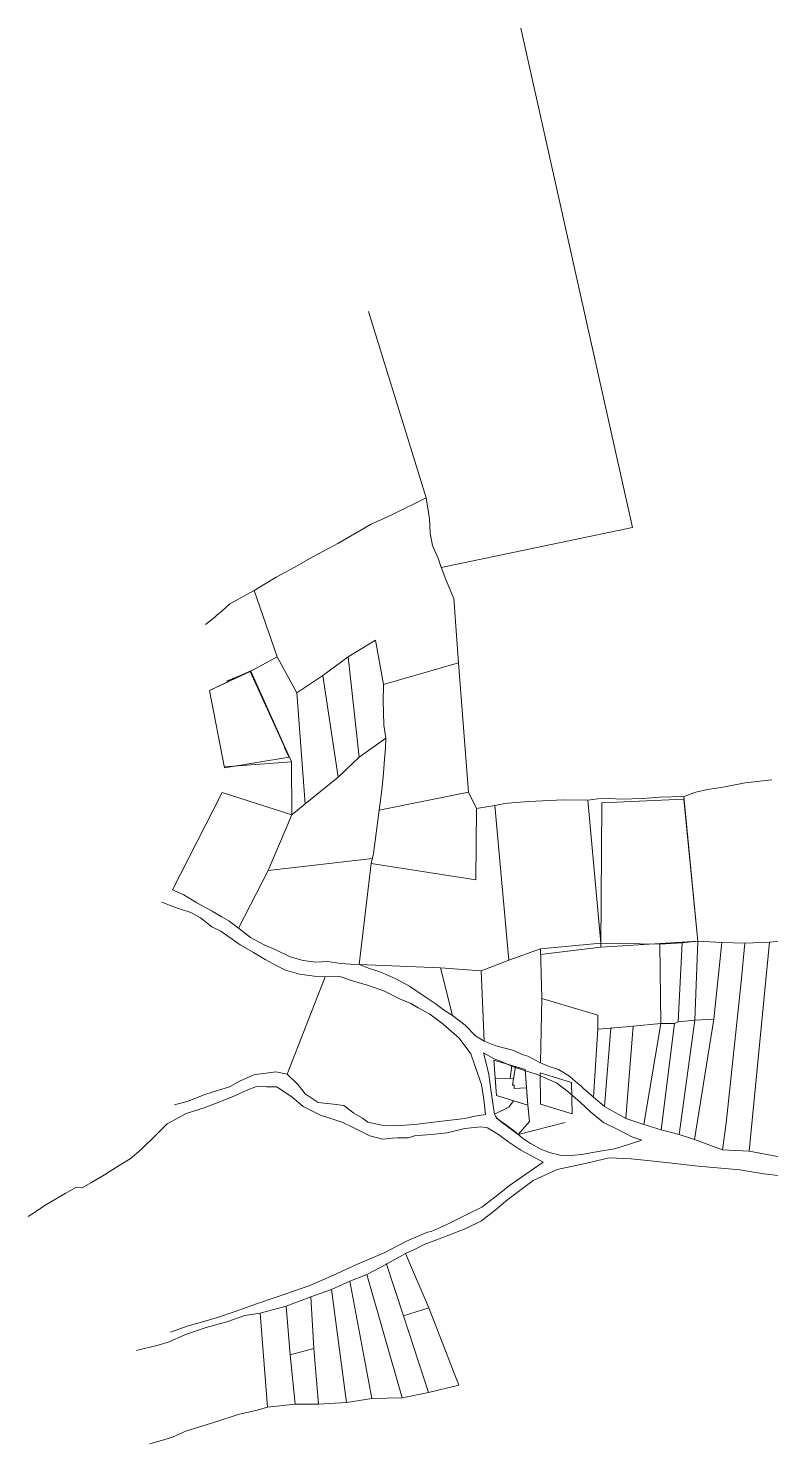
# Model space of a CAD drawing. Header units: millimetres. Extents: x 612493 to 615450, y 1317139 to 1319419.
# Drawn here: x 612493 to 613486, y 1317406 to 1319302 of the extents above; entities that cross this region are included whole.
import ezdxf

# ---------------------------------------------------------------- set-up
doc = ezdxf.new("R2010")
doc.units = ezdxf.units.MM
doc.header["$PDMODE"] = 35
doc.header["$PDSIZE"] = 0.5
doc.layers.add('2', color=7, linetype='Continuous')
doc.layers.add('CVL_CUADCON_LIN', color=8, linetype='Continuous')

msp = doc.modelspace()

# ---------------------------------------------------------------- linework, layer by layer
at = {"color": 1, "lineweight": 0}
for p, q in [((613219.9, 1317890), (613177.8, 1317902.8)), ((613177.8, 1317902.8), (613178.6, 1317860.9)), ((613220.7, 1317848.1), (613219.9, 1317890)), ((613178.6, 1317860.9), (613220.7, 1317848.1))]:
    msp.add_line(p, q, dxfattribs=at)
at = {"layer": '2', "color": 1, "lineweight": 0}
for p, q in [((613151.9, 1319301.6), (613301.4, 1318633.3)), ((613025.5, 1318672.7), (612948.3, 1318922.3)), ((613025.5, 1318672.7), (612978.4, 1318649.6)), ((613030, 1318644.8), (613025.5, 1318672.7)), ((612978.4, 1318649.6), (612951.5, 1318637.5)), ((612951.5, 1318637.5), (612929.5, 1318624.6)), ((613030.9, 1318625.5), (613030, 1318644.8)), ((613301.4, 1318633.3), (613045.6, 1318579.5)), ((612907, 1318611.8), (612873.5, 1318593.8)), ((612929.5, 1318624.6), (612907, 1318611.8)), ((613034, 1318609.2), (613030.9, 1318625.5)), ((612873.5, 1318593.8), (612847.9, 1318579.2)), ((613042, 1318590.7), (613034, 1318609.2)), ((613045.6, 1318579.5), (613042, 1318590.7)), ((612847.9, 1318579.2), (612824.4, 1318566.6)), ((613043.8, 1318585.1), (613052.3, 1318562.3)), ((612824.4, 1318566.6), (612795.3, 1318548.9)), ((613052.3, 1318562.3), (613062.4, 1318538.2)), ((612795.3, 1318548.9), (612762.6, 1318530.9)), ((612826, 1318460.1), (612795.3, 1318548.9)), ((613062.4, 1318538.2), (613068.5, 1318451.9)), ((612745.7, 1318516.1), (612741.9, 1318512.8)), ((612751.7, 1318521.2), (612745.7, 1318516.1)), ((612762.6, 1318530.9), (612751.7, 1318521.2)), ((612741.9, 1318512.8), (612730, 1318503.3)), ((612957.3, 1318482.2), (612921.1, 1318459.9)), ((612968, 1318423.1), (612957.3, 1318482.2)), ((612790.8, 1318440.6), (612826, 1318460.1)), ((612852, 1318411.8), (612826, 1318460.1)), ((612921.1, 1318459.9), (612886.9, 1318434.8)), ((612935.8, 1318325.6), (612921.1, 1318459.9)), ((612757.9, 1318427.2), (612790.8, 1318440.6)), ((612845.2, 1318319.5), (612790.8, 1318440.6)), ((612968, 1318423.1), (613068.5, 1318451.9)), ((613068.5, 1318451.9), (613082.2, 1318278.9)), ((612886.9, 1318434.8), (612852, 1318411.8)), ((612907.5, 1318299), (612886.9, 1318434.8)), ((612967.7, 1318400), (612968, 1318423.1)), ((612863.3, 1318263.2), (612852, 1318411.8)), ((612968.3, 1318385.5), (612967.7, 1318400)), ((612968.6, 1318368.5), (612968.3, 1318385.5)), ((612971.5, 1318351.2), (612968.6, 1318368.5)), ((612935.8, 1318325.6), (612971.5, 1318351.2)), ((612970.8, 1318337.5), (612971.5, 1318351.2)), ((612907.5, 1318299), (612935.8, 1318325.6)), ((612969.4, 1318323), (612970.8, 1318337.5)), ((612845.2, 1318319.5), (612755.3, 1318312.6)), ((612845.6, 1318248.6), (612845.2, 1318319.5)), ((612968, 1318304.7), (612969.4, 1318323)), ((612863.3, 1318263.2), (612907.5, 1318299)), ((612966.6, 1318285.3), (612968, 1318304.7)), ((613452.3, 1318291.1), (613422.9, 1318285.4)), ((613488.1, 1318295.4), (613452.3, 1318291.1)), ((612685.8, 1318148.1), (612752.2, 1318278.5)), ((612752.2, 1318278.5), (612845.6, 1318248.6)), ((613082.2, 1318278.9), (612962.2, 1318254.6)), ((612964.4, 1318268.1), (612966.6, 1318285.3)), ((613082.2, 1318278.9), (613092.8, 1318257.1)), ((613209.6, 1318268.4), (613190, 1318267.5)), ((613241.8, 1318268.1), (613209.6, 1318268.4)), ((613255.3, 1318269.9), (613241.8, 1318268.1)), ((613271.3, 1318270.3), (613255.3, 1318269.9)), ((613286.8, 1318269.6), (613271.3, 1318270.3)), ((613314.7, 1318270.5), (613286.8, 1318269.6)), ((613337.6, 1318271.9), (613314.7, 1318270.5)), ((613370.4, 1318272.9), (613337.6, 1318271.9)), ((613386.1, 1318278.6), (613370.4, 1318272.9)), ((613370.4, 1318272.9), (613389.1, 1318079.4)), ((613402.1, 1318282.2), (613386.1, 1318278.6)), ((613422.9, 1318285.4), (613402.1, 1318282.2)), ((612845.6, 1318248.6), (612863.3, 1318263.2)), ((612954.9, 1318196.8), (612962.2, 1318254.6)), ((612962.2, 1318254.6), (612964.4, 1318268.1)), ((613092.8, 1318257.1), (613091.8, 1318161.3)), ((613117.4, 1318260.8), (613092.8, 1318257.1)), ((613130.6, 1318263.4), (613117.4, 1318260.8)), ((613135.9, 1318054), (613117.4, 1318260.8)), ((613145, 1318264.8), (613130.6, 1318263.4)), ((613163.1, 1318266.4), (613145, 1318264.8)), ((613190, 1318267.5), (613163.1, 1318266.4)), ((613241.8, 1318268.1), (613259.2, 1318076.6)), ((612813.7, 1318173.9), (612845.6, 1318248.6)), ((612951.9, 1318183.1), (612954.9, 1318196.8)), ((612774.3, 1318096.5), (612813.7, 1318173.9)), ((612813.7, 1318173.9), (612953.4, 1318190)), ((612935.7, 1318048.1), (612951.9, 1318183.1)), ((613091.8, 1318161.3), (612951.9, 1318183.1)), ((612685.8, 1318148.1), (612701.1, 1318141.3)), ((612701.1, 1318141.3), (612718.5, 1318130.5)), ((612690, 1318124.5), (612671.7, 1318131.7)), ((612696.4, 1318122.2), (612690, 1318124.5)), ((612710.2, 1318117.7), (612696.4, 1318122.2)), ((612723.2, 1318110.4), (612710.2, 1318117.7)), ((612718.5, 1318130.5), (612738.9, 1318119.4)), ((612738.9, 1318119.4), (612751.9, 1318111.8)), ((612738.5, 1318098.6), (612723.2, 1318110.4)), ((612750.5, 1318092.5), (612738.5, 1318098.6)), ((612751.9, 1318111.8), (612761, 1318106.3)), ((612761, 1318106.3), (612774.3, 1318096.5)), ((612776.5, 1318074.4), (612750.5, 1318092.5)), ((612774.3, 1318096.5), (612790.4, 1318084.1)), ((612790.4, 1318084.1), (612808.7, 1318074.3)), ((613389.1, 1318079.4), (613368, 1318076.9)), ((613385.1, 1317973.4), (613389.1, 1318079.4)), ((613421.1, 1318077.5), (613389.1, 1318079.4)), ((613524.7, 1318081.6), (613484.9, 1318077.9)), ((612794.1, 1318064.1), (612776.5, 1318074.4)), ((612809.9, 1318054.5), (612794.1, 1318064.1)), ((612808.7, 1318074.3), (612825.1, 1318067)), ((612825.1, 1318067), (612843.4, 1318058.5)), ((613178.5, 1318068.8), (613135.9, 1318054)), ((613259.2, 1318076.6), (613178.5, 1318068.8)), ((613178.5, 1318068.8), (613180.1, 1318002.7)), ((613338, 1318075.3), (613259.2, 1318076.6)), ((613368, 1318076.9), (613338, 1318075.3)), ((613339.6, 1317969), (613338, 1318075.3)), ((613362.5, 1317971.2), (613368, 1318076.9)), ((613410.5, 1317974.8), (613421.1, 1318077.5)), ((613452.1, 1318076.7), (613421.1, 1318077.5)), ((613446.8, 1318024.8), (613452.1, 1318076.7)), ((613484.9, 1318077.9), (613452.1, 1318076.7)), ((613457.5, 1317797.9), (613484.9, 1318077.9)), ((612826.2, 1318045.7), (612809.9, 1318054.5)), ((612836.9, 1318040.4), (612826.2, 1318045.7)), ((612843.4, 1318058.5), (612860.5, 1318053.2)), ((612860.5, 1318053.2), (612877.7, 1318051.1)), ((612877.7, 1318051.1), (612893.7, 1318052.2)), ((612893.7, 1318052.2), (612911, 1318049.2)), ((612911, 1318049.2), (612923.7, 1318048.5)), ((612923.7, 1318048.5), (612935.7, 1318048.1)), ((613044.7, 1318043.6), (612935.7, 1318048.1)), ((612935.7, 1318048.1), (612949.7, 1318042.8)), ((612949.7, 1318042.8), (612964.5, 1318037.8)), ((613060.6, 1317979.7), (613044.7, 1318043.6)), ((613044.7, 1318043.6), (613099.1, 1318039.6)), ((613135.9, 1318054), (613099.1, 1318039.6)), ((612856, 1318034.9), (612836.9, 1318040.4)), ((612839.2, 1317901.4), (612890.3, 1318031.6)), ((612875.6, 1318032.2), (612856, 1318034.9)), ((612890.3, 1318031.6), (612875.6, 1318032.2)), ((612908.6, 1318032.2), (612890.3, 1318031.6)), ((612929.2, 1318025.2), (612908.6, 1318032.2)), ((612947, 1318020.2), (612929.2, 1318025.2)), ((612964.5, 1318037.8), (612984.6, 1318029)), ((612984.6, 1318029), (613003.2, 1318019.2)), ((613099.1, 1318039.6), (613103, 1317945.3)), ((613426.8, 1317835.6), (613446.8, 1318024.8)), ((612969.4, 1318012.2), (612947, 1318020.2)), ((612989.6, 1318002.1), (612969.4, 1318012.2)), ((613003.2, 1318019.2), (613024.1, 1318004.9)), ((613024.1, 1318004.9), (613038.9, 1317994.8)), ((613004.6, 1317995.9), (612989.6, 1318002.1)), ((613014.8, 1317990.1), (613004.6, 1317995.9)), ((613030.4, 1317981.3), (613014.8, 1317990.1)), ((613038.9, 1317994.8), (613048.6, 1317987.2)), ((613048.6, 1317987.2), (613060.6, 1317979.7)), ((613180.1, 1318002.7), (613178.4, 1317916.3)), ((613255.2, 1317980.3), (613180.1, 1318002.7)), ((613048, 1317968.2), (613030.4, 1317981.3)), ((613069.4, 1317949.5), (613048, 1317968.2)), ((613060.6, 1317979.7), (613077.4, 1317966.8)), ((613077.4, 1317966.8), (613091.2, 1317952.7)), ((613255.1, 1317962), (613255.2, 1317980.3)), ((613302.6, 1317965.3), (613272.6, 1317962.8)), ((613292.4, 1317842), (613302.6, 1317965.3)), ((613302.6, 1317965.3), (613339.6, 1317969)), ((613339.6, 1317969), (613316.6, 1317833.7)), ((613339.6, 1317969), (613357.7, 1317969.1)), ((613340, 1317826.7), (613357.7, 1317969.1)), ((613357.7, 1317969.1), (613362.5, 1317971.2)), ((613362.5, 1317971.2), (613385.1, 1317973.4)), ((613385.1, 1317973.4), (613364.2, 1317820.3)), ((613384.5, 1317813.8), (613410.5, 1317974.8)), ((613410.5, 1317974.8), (613385.1, 1317973.4)), ((613085.3, 1317928.5), (613069.4, 1317949.5)), ((613091.2, 1317952.7), (613103, 1317945.3)), ((613249.5, 1317870.4), (613255.1, 1317962)), ((613272.6, 1317962.8), (613255, 1317961.4)), ((613264.1, 1317857.8), (613272.6, 1317962.8)), ((613091, 1317911.5), (613085.3, 1317928.5)), ((613103, 1317945.3), (613118.5, 1317939.3)), ((613118.5, 1317939.3), (613140.9, 1317933.1)), ((613140.9, 1317933.1), (613155.2, 1317927.1)), ((613099.5, 1317887.4), (613091, 1317911.5)), ((613155.2, 1317927.1), (613161.5, 1317925.1)), ((613161.5, 1317925.1), (613178.4, 1317916.3)), ((613178.4, 1317916.3), (613190.1, 1317911.3)), ((613190.1, 1317911.3), (613202.3, 1317907.3)), ((612762.1, 1317884.2), (612775.5, 1317891.7)), ((612775.5, 1317891.7), (612796.1, 1317900.9)), ((612796.1, 1317900.9), (612808, 1317902)), ((612808, 1317902), (612824.2, 1317904.1)), ((612824.2, 1317904.1), (612839.2, 1317901.4)), ((612839.2, 1317901.4), (612853.8, 1317886.8)), ((613202.3, 1317907.3), (613217.1, 1317898.7)), ((613217.1, 1317898.7), (613225.3, 1317891.4)), ((613225.3, 1317891.4), (613232.9, 1317885.1)), ((612706.6, 1317865.1), (612730.4, 1317874.6)), ((612730.4, 1317874.6), (612744.9, 1317879)), ((612744.9, 1317879), (612762.1, 1317884.2)), ((612767.8, 1317871.8), (612749.3, 1317864.1)), ((612784.2, 1317879.3), (612767.8, 1317871.8)), ((612798.2, 1317884.7), (612784.2, 1317879.3)), ((612811.6, 1317884.2), (612798.2, 1317884.7)), ((612825.6, 1317884.1), (612811.6, 1317884.2)), ((612845.8, 1317870.5), (612825.6, 1317884.1)), ((612860.8, 1317858.1), (612845.8, 1317870.5)), ((612853.8, 1317886.8), (612863.3, 1317874.9)), ((612863.3, 1317874.9), (612880.9, 1317863.3)), ((613102.7, 1317867.1), (613099.5, 1317887.4)), ((613232.9, 1317885.1), (613236, 1317881.8)), ((613236, 1317881.8), (613249.5, 1317870.4)), ((613249.5, 1317870.4), (613264.1, 1317857.8)), ((612688.3, 1317859.9), (612706.6, 1317865.1)), ((612728.2, 1317856.1), (612703.9, 1317848.3)), ((612749.3, 1317864.1), (612728.2, 1317856.1)), ((612884.8, 1317845.8), (612860.8, 1317858.1)), ((612880.9, 1317863.3), (612901.5, 1317860.9)), ((612901.5, 1317860.9), (612915, 1317859.2)), ((612915, 1317859.2), (612928.7, 1317848.8)), ((613104.8, 1317847), (613102.7, 1317867.1)), ((613264.1, 1317857.8), (613292.4, 1317842)), ((612678.8, 1317834.7), (612664.1, 1317820.1)), ((612703.9, 1317848.3), (612678.8, 1317834.7)), ((612893.5, 1317843), (612884.8, 1317845.8)), ((612913.8, 1317836.5), (612893.5, 1317843)), ((612926.8, 1317830), (612913.8, 1317836.5)), ((612928.7, 1317848.8), (612940, 1317842.3)), ((612940, 1317842.3), (612947.1, 1317837)), ((612947.1, 1317837), (612966.2, 1317832.8)), ((612966.2, 1317832.8), (612986.3, 1317832.1)), ((612986.3, 1317832.1), (613013.9, 1317834.3)), ((613013.9, 1317834.3), (613038.6, 1317837.2)), ((613038.6, 1317837.2), (613058.1, 1317839.6)), ((613058.1, 1317839.6), (613077.2, 1317842)), ((613077.2, 1317842), (613090.6, 1317844.9)), ((613090.6, 1317844.9), (613104.8, 1317847)), ((613292.4, 1317842), (613316.6, 1317833.7)), ((613316.6, 1317833.7), (613340, 1317826.7)), ((613422, 1317800), (613426.8, 1317835.6)), ((612664.1, 1317820.1), (612643.9, 1317800.5)), ((612949.8, 1317818.7), (612926.8, 1317830)), ((612966.8, 1317814.2), (612949.8, 1317818.7)), ((612979.8, 1317815.3), (612966.8, 1317814.2)), ((612987.1, 1317815.9), (612979.8, 1317815.3)), ((613001.6, 1317815.9), (612987.1, 1317815.9)), ((613009.7, 1317818.5), (613001.6, 1317815.9)), ((613037.1, 1317821), (613009.7, 1317818.5)), ((613053.4, 1317822.8), (613037.1, 1317821)), ((613077.2, 1317828.6), (613053.4, 1317822.8)), ((613098.3, 1317830.7), (613077.2, 1317828.6)), ((613107.5, 1317829.5), (613098.3, 1317830.7)), ((613122.3, 1317820.4), (613107.5, 1317829.5)), ((613135.8, 1317810.3), (613122.3, 1317820.4)), ((613340, 1317826.7), (613364.2, 1317820.3)), ((613364.2, 1317820.3), (613384.5, 1317813.8)), ((613384.5, 1317813.8), (613422, 1317800)), ((612643.9, 1317800.5), (612629.3, 1317787.7)), ((613152.1, 1317799.5), (613135.8, 1317810.3)), ((613166.4, 1317791.7), (613152.1, 1317799.5)), ((613422, 1317800), (613457.5, 1317797.9)), ((613457.5, 1317797.9), (613502.6, 1317789.8)), ((612612.1, 1317777.4), (612594.8, 1317766.4)), ((612629.3, 1317787.7), (612612.1, 1317777.4)), ((613181.9, 1317783.4), (613147, 1317759.3)), ((613181.9, 1317783.4), (613166.4, 1317791.7)), ((613238.1, 1317781.7), (613200.5, 1317773.4)), ((613270.1, 1317789.2), (613238.1, 1317781.7)), ((613299.8, 1317787.9), (613270.1, 1317789.2)), ((613321.4, 1317785.7), (613299.8, 1317787.9)), ((613350.4, 1317782.3), (613321.4, 1317785.7)), ((613389.3, 1317778.2), (613350.4, 1317782.3)), ((613445.2, 1317773), (613389.3, 1317778.2)), ((612594.8, 1317766.4), (612576.6, 1317755.9)), ((613168.4, 1317758.7), (613134.7, 1317733.3)), ((613147, 1317759.3), (613136.9, 1317751.9)), ((613200.5, 1317773.4), (613168.4, 1317758.7)), ((613477.5, 1317767.8), (613445.2, 1317773)), ((613511.6, 1317763.7), (613477.5, 1317767.8)), ((612542.1, 1317741.2), (612531.5, 1317735.3)), ((612556.6, 1317749.4), (612542.1, 1317741.2)), ((612564.7, 1317748.9), (612556.6, 1317749.4)), ((612576.6, 1317755.9), (612564.7, 1317748.9)), ((613123, 1317740.9), (613100, 1317723)), ((613136.9, 1317751.9), (613123, 1317740.9)), ((612514, 1317725), (612504.9, 1317718.6)), ((612531.5, 1317735.3), (612514, 1317725)), ((613100, 1317723), (613079.7, 1317713.2)), ((613117.5, 1317719.3), (613099.6, 1317704.7)), ((613134.7, 1317733.3), (613117.5, 1317719.3)), ((612504.9, 1317718.6), (612492.8, 1317710.7)), ((613079.7, 1317713.2), (613052.3, 1317699.6)), ((613099.6, 1317704.7), (613078.5, 1317694.7)), ((613027, 1317689.5), (612999.1, 1317677.4)), ((613032.1, 1317690.3), (613027, 1317689.5)), ((613052.3, 1317699.6), (613032.1, 1317690.3)), ((613055.5, 1317685.6), (613037, 1317678.4)), ((613078.5, 1317694.7), (613055.5, 1317685.6)), ((612970.2, 1317662.3), (612933.5, 1317646.6)), ((612999.1, 1317677.4), (612970.2, 1317662.3)), ((613011.6, 1317667.1), (612997.7, 1317660.9)), ((613022.8, 1317673), (613011.6, 1317667.1)), ((613037, 1317678.4), (613022.8, 1317673)), ((612933.5, 1317646.6), (612901.3, 1317632.2)), ((612945.8, 1317632.9), (612972.1, 1317646.8)), ((612997.7, 1317660.9), (612972.1, 1317646.8)), ((612995.1, 1317577.5), (612972.1, 1317646.8)), ((612997.7, 1317660.9), (613028.9, 1317588.2)), ((612901.3, 1317632.2), (612869.6, 1317618.3)), ((612923.2, 1317623.9), (612898.4, 1317612.8)), ((612945.8, 1317632.9), (612923.2, 1317623.9)), ((612952.6, 1317467), (612923.2, 1317623.9)), ((612993.2, 1317467.8), (612945.8, 1317632.9)), ((612847.6, 1317610.8), (612824.5, 1317602.5)), ((612869.6, 1317618.3), (612847.6, 1317610.8)), ((612898.4, 1317612.8), (612871, 1317603)), ((612918.6, 1317461.7), (612898.4, 1317612.8)), ((612798.1, 1317593.7), (612768.5, 1317582.9)), ((612824.5, 1317602.5), (612798.1, 1317593.7)), ((612837.8, 1317590.6), (612803.3, 1317581.3)), ((612871, 1317603), (612837.8, 1317590.6)), ((612843.5, 1317525.4), (612837.8, 1317590.6)), ((612875, 1317533.7), (612871, 1317603)), ((613028.9, 1317588.2), (612995.1, 1317577.5)), ((613028.9, 1317588.2), (613069.1, 1317484.7)), ((612724.8, 1317568.9), (612706.6, 1317564)), ((612746.1, 1317575.4), (612724.8, 1317568.9)), ((612758.6, 1317569.6), (612731, 1317561.8)), ((612768.5, 1317582.9), (612746.1, 1317575.4)), ((612782.5, 1317578.1), (612758.6, 1317569.6)), ((612803.3, 1317581.3), (612782.5, 1317578.1)), ((612812.9, 1317455.1), (612803.3, 1317581.3)), ((613028.3, 1317474.8), (612995.1, 1317577.5)), ((612703.1, 1317552.5), (612681.3, 1317542.7)), ((612706.6, 1317564), (612683, 1317555.7)), ((612731, 1317561.8), (612703.1, 1317552.5)), ((612666.6, 1317538.1), (612637.4, 1317531.1)), ((612681.3, 1317542.7), (612666.6, 1317538.1)), ((612875, 1317533.7), (612843.5, 1317525.4)), ((612881, 1317459.5), (612875, 1317533.7)), ((612850.2, 1317459.3), (612843.5, 1317525.4)), ((613028.3, 1317474.8), (612993.2, 1317467.8)), ((613069.1, 1317484.7), (613028.3, 1317474.8)), ((612812.9, 1317455.1), (612799, 1317451.2)), ((612850.2, 1317459.3), (612812.9, 1317455.1)), ((612881, 1317459.5), (612850.2, 1317459.3)), ((612918.6, 1317461.7), (612881, 1317459.5)), ((612952.6, 1317467), (612918.6, 1317461.7)), ((612993.2, 1317467.8), (612952.6, 1317467)), ((612743.9, 1317435.6), (612724.9, 1317429.7)), ((612773.6, 1317445.4), (612743.9, 1317435.6)), ((612799, 1317451.2), (612773.6, 1317445.4)), ((612704.6, 1317423.4), (612685.6, 1317415.2)), ((612724.9, 1317429.7), (612704.6, 1317423.4)), ((612675.5, 1317411.8), (612655.4, 1317406.4)), ((612685.6, 1317415.2), (612675.5, 1317411.8))]:
    msp.add_line(p, q, dxfattribs=at)
for p in [(613272.6, 1317962.8), (612972.1, 1317646.8)]:
    msp.add_point(p, dxfattribs=at)
for points, invisible_edges in [([(613106.7, 1317912.3), (613125, 1317918.5), (613116.3, 1317921.5), (613102.1, 1317929.8)], 1), ([(613125, 1317918.5), (613106.7, 1317912.3), (613109.1, 1317900.7), (613141.8, 1317911)], 5), ([(613141.8, 1317911), (613109.1, 1317900.7), (613173.9, 1317900.8), (613154.5, 1317907)], 3), ([(613173.9, 1317900.8), (613109.1, 1317900.7), (613111.7, 1317880.6), (613199.6, 1317889.7)], 5), ([(613199.6, 1317889.7), (613111.7, 1317880.6), (613114.1, 1317865.1), (613214.9, 1317878.1)], 5), ([(613214.9, 1317878.1), (613114.1, 1317865.1), (613115.4, 1317856.5), (613231.5, 1317863.5)], 5), ([(613231.5, 1317863.5), (613115.4, 1317856.5), (613116.8, 1317847.6), (613245.8, 1317850.4)], 5), ([(613245.8, 1317850.4), (613116.8, 1317847.6), (613119.6, 1317842.3), (613262.7, 1317836.5)], 5), ([(613262.7, 1317836.5), (613119.6, 1317842.3), (613131.6, 1317833.7), (613283.8, 1317826.2)], 5), ([(613283.8, 1317826.2), (613131.6, 1317833.7), (613143.8, 1317824.4), (613300.7, 1317817.4)], 5), ([(613300.7, 1317817.4), (613143.8, 1317824.4), (613154.3, 1317815.5), (613314.1, 1317812.9)], 5), ([(613314.1, 1317812.9), (613154.3, 1317815.5), (613164.8, 1317808.5), (613283.7, 1317802.8)], 5), ([(613283.7, 1317802.8), (613164.8, 1317808.5), (613178, 1317801.4), (613275.1, 1317800.7)], 5), ([(613275.1, 1317800.7), (613178, 1317801.4), (613190.2, 1317796.4), (613263.4, 1317798.9)], 5), ([(613263.4, 1317798.9), (613190.2, 1317796.4), (613236.3, 1317794.1), (613250.7, 1317796.8)], 3), ([(613236.3, 1317794.1), (613190.2, 1317796.4), (613204.8, 1317792.9), (613219.7, 1317792.5)], 1)]:
    msp.add_3dface(points, dxfattribs=dict(at, invisible_edges=invisible_edges))
at = {"layer": 'CVL_CUADCON_LIN', "color": 1, "lineweight": 0, "ltscale": 0.5}
for p, q in [((612735.2, 1318415.1), (612790.2, 1318441.1)), ((612735.2, 1318415.1), (612789.9, 1318440.2)), ((612789.9, 1318440.2), (612835.8, 1318339.4)), ((612790.2, 1318441.1), (612835.5, 1318340)), ((612755.3, 1318311.5), (612735.2, 1318415.1)), ((612841.9, 1318325.7), (612755.3, 1318311.5)), ((612835.5, 1318340), (612836.1, 1318337.6)), ((612835.8, 1318339.4), (612836.3, 1318336.9)), ((612836.1, 1318337.6), (612841.6, 1318326.3)), ((612836.3, 1318336.9), (612841.9, 1318325.7)), ((613260.3, 1318264.7), (613370.2, 1318269.2)), ((613260.3, 1318264.7), (613370.2, 1318269.2)), ((613370.2, 1318269.2), (613389.1, 1318079.4)), ((613370.2, 1318269.2), (613389.1, 1318079.4)), ((613259.3, 1318071.2), (613260.3, 1318264.7)), ((613259.3, 1318071.2), (613260.3, 1318264.7)), ((613389.1, 1318079.4), (613259.3, 1318071.2)), ((613389.1, 1318079.4), (613259.3, 1318071.2)), ((613259.3, 1318071.2), (613178.1, 1318061.4)), ((613259.3, 1318071.2), (613259.3, 1318071.2)), ((613157.9, 1317907.3), (613115.8, 1317920.1)), ((613115.8, 1317920.1), (613119.4, 1317872.6)), ((613157.9, 1317907.3), (613115.8, 1317920.1)), ((613115.8, 1317920.1), (613119.4, 1317872.6)), ((613140.1, 1317912.7), (613137.6, 1317895.5)), ((613141, 1317886.3), (613144.7, 1317911.3)), ((613144.7, 1317911.3), (613142.3, 1317895.5)), ((613144.7, 1317911.3), (613157.9, 1317907.3)), ((613119.4, 1317872.6), (613117.6, 1317895.9)), ((613117.6, 1317895.9), (613142.3, 1317895.5)), ((613142.3, 1317895.5), (613117.6, 1317895.8)), ((613142.3, 1317895.5), (613141, 1317886.3)), ((613142.3, 1317895.5), (613141, 1317886.3)), ((613157.9, 1317907.3), (613159.7, 1317883.1)), ((613161.5, 1317859.8), (613157.9, 1317907.3)), ((613161.5, 1317859.8), (613119.4, 1317872.6)), ((613161.5, 1317859.8), (613119.4, 1317872.6)), ((613119.4, 1317872.6), (613161.5, 1317859.8)), ((613143, 1317886.3), (613141, 1317886.3)), ((613141, 1317886.3), (613143, 1317886.3)), ((613141, 1317886.3), (613143, 1317886.3)), ((613143, 1317881.9), (613143, 1317886.3)), ((613143, 1317886.3), (613143, 1317881.9)), ((613143, 1317886.3), (613143, 1317881.9)), ((613159.7, 1317883.1), (613143, 1317881.9)), ((613143, 1317881.9), (613159.7, 1317883.1)), ((613143, 1317881.9), (613159.7, 1317883.1)), ((613159.7, 1317883.1), (613161.5, 1317859.8)), ((613159.7, 1317883.1), (613161.5, 1317859.8)), ((613116.8, 1317847.6), (613136.1, 1317857.1)), ((613116.8, 1317847.6), (613136.1, 1317857.1)), ((613136.1, 1317857.1), (613142.3, 1317865.6)), ((613136.1, 1317857.1), (613142.3, 1317865.6)), ((613142.3, 1317865.6), (613161.5, 1317859.8)), ((613142.3, 1317865.6), (613161.5, 1317859.8)), ((613163.6, 1317837.9), (613161.5, 1317859.8)), ((613161.5, 1317859.8), (613163.6, 1317837.9)), ((613116.8, 1317847.6), (613118.1, 1317845)), ((613118.1, 1317845), (613116.8, 1317847.6)), ((613118.1, 1317845), (613120, 1317842.2)), ((613120, 1317842.2), (613118.1, 1317845)), ((613120, 1317842.2), (613125.7, 1317837.3)), ((613125.7, 1317837.3), (613120, 1317842.2)), ((613125.7, 1317837.3), (613148.6, 1317820.4)), ((613148.6, 1317820.4), (613125.7, 1317837.3)), ((613148.6, 1317820.4), (613163.6, 1317837.9)), ((613163.6, 1317837.9), (613148.6, 1317820.4)), ((613211.6, 1317836.4), (613148.6, 1317820.4))]:
    msp.add_line(p, q, dxfattribs=at)

doc.saveas('drawing.dxf')
